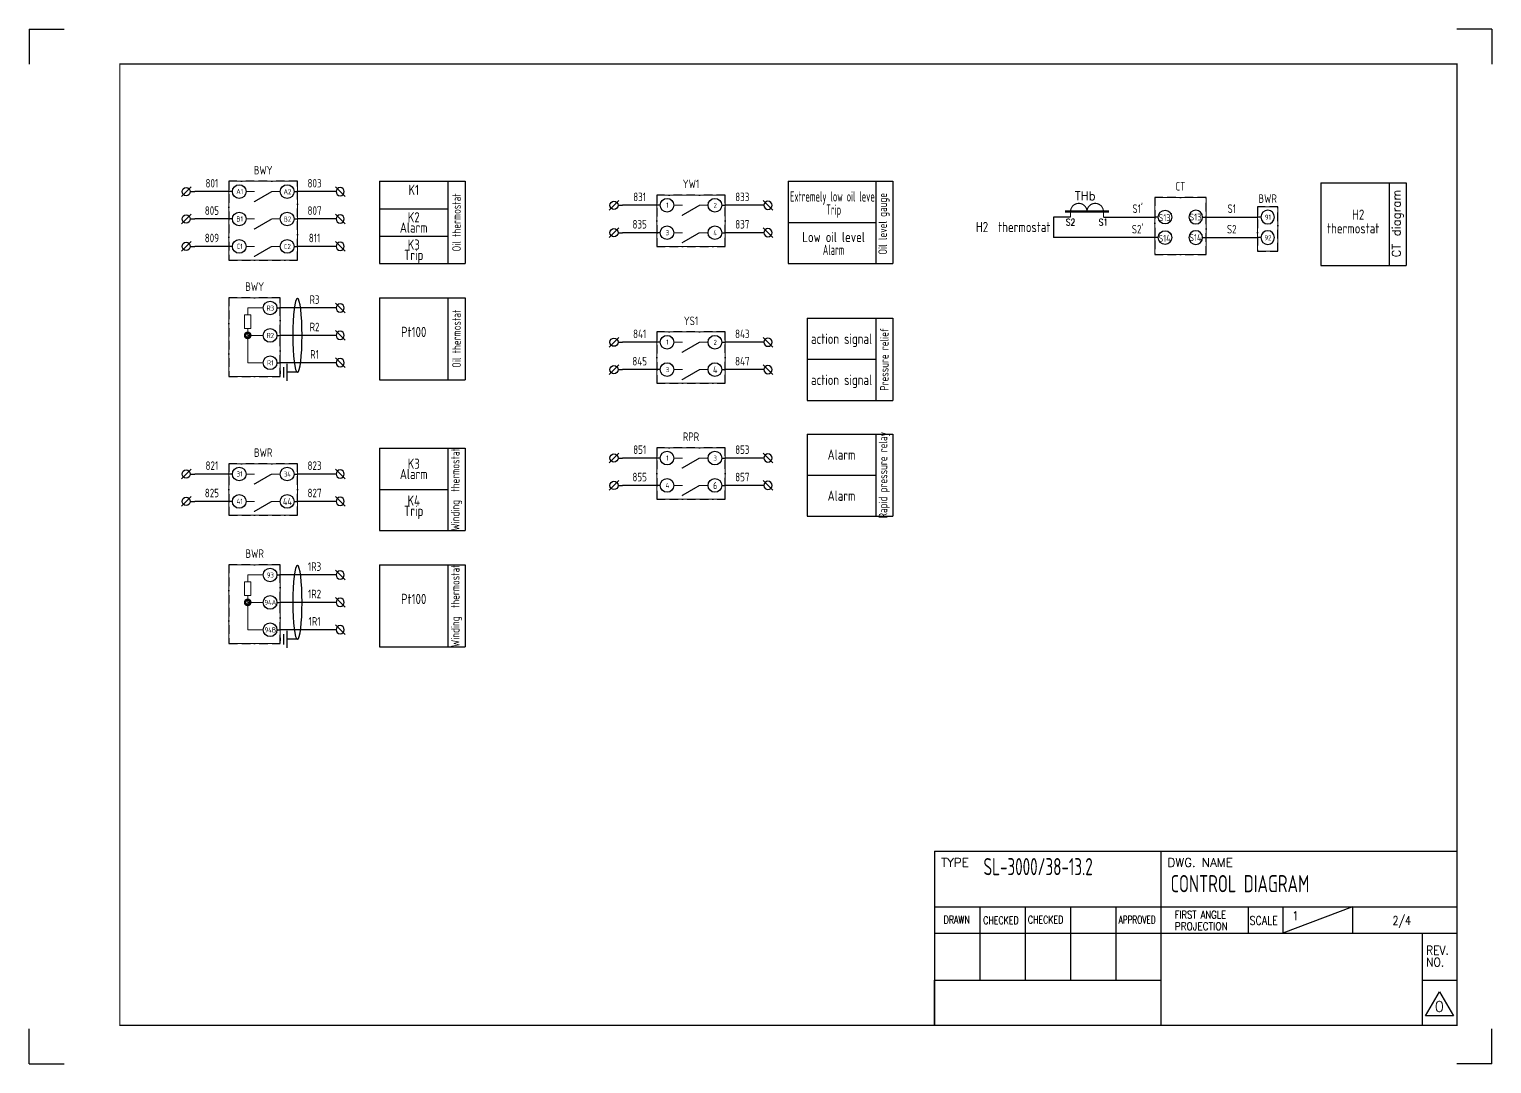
# Model space of a CAD drawing. Header units: millimetres. Extents: x 3839 to 6700, y -15967 to -14234.
# Drawn here: x 4293.8 to 4721.1, y -15966.7 to -15664.5 of the extents above; entities that cross this region are included whole.
import ezdxf
from ezdxf.enums import TextEntityAlignment as Align

# ---------------------------------------------------------------- set-up
doc = ezdxf.new("R2010")
doc.units = ezdxf.units.MM
doc.linetypes.add('BORDER', pattern=[1.75, 0.5, -0.25, 0.5, -0.25, 0, -0.25])
doc.layers.get('0').update_dxf_attribs({"lineweight": 15})
for name, color, linetype in [('1', 4, 'Continuous'), ('2', 3, 'Continuous'), ('CONNECT', 3, 'Continuous'), ('DIM', 1, 'Continuous'), ('LY_Partlib2', 7, 'Continuous'), ('LY_Symb2', 7, 'Continuous'), ('MXB', 4, 'Continuous'), ('TEXT', 7, 'Continuous')]:
    doc.layers.add(name, color=color, linetype=linetype)
doc.layers.add('paper', color=254, linetype='Continuous', plot=False)
doc.layers.add('铁心', color=3, linetype='Continuous', lineweight=0)
doc.styles.add('MY-GB', font='gbenor.shx', dxfattribs={"width": 0.9, "bigfont": 'gbcbig.shx'})
doc.styles.add('ROMANS', font='romans.shx', dxfattribs={"oblique": 5})
doc.styles.get("Standard").update_dxf_attribs({"font": 'txt', "bigfont": 'gbcbig.shx'})

# ---------------------------------------------------------------- blocks, each defined once
blk = doc.blocks.new('SYMB2_S_PWF14')
blk.add_line((1, 0), (0, 0))
blk.add_circle((3, 0), 2)
blk = doc.blocks.new('SYMB2_S_PWF13')
blk.add_line((-1, 0), (0, 0))
blk.add_circle((-3, 0), 2)
blk = doc.blocks.new('SYMB2_S_PWF3')
for p, q in [((-1.09, 1.41), (-3.91, -1.41)), ((-1.3, 0), (0, 0))]:
    blk.add_line(p, q)
blk.add_circle((-2.5, 0), 1.2)
blk = doc.blocks.new('SYMB2_S_PWF21')
for p, q in [((1.3, 0), (0, 0)), ((3.91, 1.41), (1.09, -1.41))]:
    blk.add_line(p, q)
blk.add_circle((2.5, 0), 1.2)
blk = doc.blocks.new('SYMB2_S_PWF4')
at = {"color": 7}
for p, q in [((-5, -0.5), (-5, 0.5)), ((-4, -1.5), (-4, 1.5)), ((-3, -2.5), (-3, 2.5)), ((0, 0), (-3, 0))]:
    blk.add_line(p, q, dxfattribs=at)
at = {"color": 7, "const_width": 0.3}
for points in [[(-5, 0.5), (-5, -0.5)], [(-4, 1.5), (-4, -1.5)], [(-3, 2.5), (-3, -2.5)]]:
    blk.add_lwpolyline(points, dxfattribs=at)
blk = doc.blocks.new('SYMB2_M_PWF26')
at = {"color": 7, "const_width": 0.7}
blk.add_lwpolyline([(-1.67, 1.67), (11.67, 1.67)], dxfattribs=at)
at = {"color": 7, "const_width": 0.35}
for points in [[(0, 0), (0, 1.67, -1), (5, 1.67, -2.414214)], [(5, 1.67, -1), (10, 1.67), (10, 0)]]:
    blk.add_lwpolyline(points, format="xyb", dxfattribs=at)

msp = doc.modelspace()

# ---------------------------------------------------------------- linework, layer by layer
at = {"color": 7}
for p, q in [((4357.12, -15711.9), (4359.62, -15711.9)), ((4367.12, -15711.9), (4364.62, -15711.9)), ((4482.12, -15715.9), (4484.62, -15715.9)), ((4492.12, -15715.9), (4489.62, -15715.9)), ((4357.12, -15719.9), (4359.62, -15719.9)), ((4367.12, -15719.9), (4364.62, -15719.9)), ((4482.12, -15723.9), (4484.62, -15723.9)), ((4492.12, -15723.9), (4489.62, -15723.9)), ((4357.12, -15727.9), (4359.62, -15727.9)), ((4367.12, -15727.9), (4364.62, -15727.9)), ((4362.12, -15745.9), (4359.62, -15745.9)), ((4362.12, -15753.9), (4357.58, -15753.9)), ((4482.12, -15755.9), (4484.62, -15755.9)), ((4492.12, -15755.9), (4489.62, -15755.9)), ((4362.12, -15761.9), (4357.58, -15761.9)), ((4482.12, -15763.9), (4484.62, -15763.9)), ((4492.12, -15763.9), (4489.62, -15763.9)), ((4482.12, -15789.74), (4484.62, -15789.74)), ((4492.12, -15789.74), (4489.62, -15789.74)), ((4357.12, -15794.4), (4359.62, -15794.4)), ((4367.12, -15794.4), (4364.62, -15794.4)), ((4482.12, -15797.74), (4484.62, -15797.74)), ((4492.12, -15797.74), (4489.62, -15797.74)), ((4357.12, -15802.4), (4359.62, -15802.4)), ((4367.12, -15802.4), (4364.62, -15802.4)), ((4362.12, -15823.9), (4359.62, -15823.9)), ((4362.12, -15831.9), (4357.58, -15831.9)), ((4362.12, -15839.9), (4357.58, -15839.9))]:
    msp.add_line(p, q, dxfattribs=at)
at = {"ltscale": 10}
for p, q in [((4357.58, -15745.9), (4357.58, -15747.9)), ((4357.58, -15745.9), (4359.62, -15745.9)), ((4357.58, -15751.9), (4357.58, -15761.9)), ((4357.58, -15823.9), (4357.58, -15825.9)), ((4357.58, -15823.9), (4359.62, -15823.9)), ((4357.58, -15829.9), (4357.58, -15839.9))]:
    msp.add_line(p, q, dxfattribs=at)
for points in [[(4352.12, -15708.9), (4372.12, -15708.9), (4372.12, -15731.9), (4352.12, -15731.9)], [(4477.12, -15712.9), (4497.12, -15712.9), (4497.12, -15727.9), (4477.12, -15727.9)], [(4622.64, -15713.59), (4637.64, -15713.59), (4637.64, -15730.3), (4622.64, -15730.3)], [(4652.64, -15716.34), (4658.64, -15716.34), (4658.64, -15729.34), (4652.64, -15729.34)], [(4352.12, -15742.9), (4367.12, -15742.9), (4367.12, -15765.9), (4352.12, -15765.9)], [(4477.12, -15752.9), (4497.12, -15752.9), (4497.12, -15767.9), (4477.12, -15767.9)], [(4477.12, -15786.74), (4497.12, -15786.74), (4497.12, -15801.74), (4477.12, -15801.74)], [(4352.12, -15791.4), (4372.12, -15791.4), (4372.12, -15806.4), (4352.12, -15806.4)], [(4352.12, -15820.9), (4367.12, -15820.9), (4367.12, -15843.9), (4352.12, -15843.9)]]:
    msp.add_lwpolyline(points, close=True)
at = {"color": 7, "const_width": 0.35}
for points in [[(4364.62, -15711.9), (4359.43, -15714.9)], [(4489.62, -15715.9), (4484.43, -15718.9)], [(4364.62, -15719.9), (4359.43, -15722.9)], [(4489.62, -15723.9), (4484.43, -15726.9)], [(4364.62, -15727.9), (4359.43, -15730.9)], [(4489.62, -15755.9), (4484.43, -15758.9)], [(4489.62, -15763.9), (4484.43, -15766.9)], [(4489.62, -15789.74), (4484.43, -15792.74)], [(4364.62, -15794.4), (4359.43, -15797.4)], [(4489.62, -15797.74), (4484.43, -15800.74)], [(4364.62, -15802.4), (4359.43, -15805.4)]]:
    msp.add_lwpolyline(points, dxfattribs=at)
at = {"ltscale": 10}
for points in [[(4358.53, -15747.9), (4356.64, -15747.9), (4356.64, -15751.9), (4358.53, -15751.9)], [(4358.53, -15825.9), (4356.64, -15825.9), (4356.64, -15829.9), (4358.53, -15829.9)]]:
    msp.add_lwpolyline(points, close=True, dxfattribs=at)
for points in [[(4357.21, -15753.9, 1.5, 1.5, 1), (4357.96, -15753.9, 1.5, 1.5, 1)], [(4357.21, -15831.9, 1.5, 1.5, 1), (4357.96, -15831.9, 1.5, 1.5, 1)]]:
    msp.add_lwpolyline(points, format="xyseb", close=True)
at = {"layer": '1', "const_width": 0.356}
msp.add_lwpolyline([(4320.21, -15955.49), (4710.94, -15955.49), (4710.94, -15674.65), (4320.21, -15674.65), (4320.21, -15955.49)], dxfattribs=at)
at = {"layer": '2'}
for p, q in [((4558.31, -15904.61), (4710.94, -15904.61)), ((4558.31, -15904.61), (4558.31, -15955.49)), ((4624.45, -15904.61), (4624.45, -15955.49)), ((4558.31, -15920.89), (4710.94, -15920.89)), ((4571.54, -15920.89), (4571.54, -15942.23)), ((4584.77, -15920.89), (4584.77, -15942.23)), ((4598, -15920.89), (4598, -15942.23)), ((4611.22, -15920.89), (4611.22, -15942.23)), ((4649.89, -15920.89), (4649.89, -15928.52)), ((4680.42, -15920.89), (4660.06, -15928.52)), ((4660.06, -15920.89), (4660.06, -15928.52)), ((4680.42, -15920.89), (4680.42, -15928.52)), ((4558.31, -15928.52), (4624.45, -15928.52)), ((4624.45, -15928.52), (4710.94, -15928.52)), ((4700.77, -15928.52), (4700.77, -15955.49)), ((4558.31, -15942.23), (4624.45, -15942.23)), ((4558.31, -15955.46), (4558.31, -15942.23)), ((4700.77, -15942.23), (4710.94, -15942.23)), ((4701.78, -15952.69), (4705.85, -15945.64)), ((4705.85, -15945.64), (4709.92, -15952.69)), ((4709.92, -15952.69), (4701.78, -15952.69))]:
    msp.add_line(p, q, dxfattribs=at)
at = {"layer": 'CONNECT', "color": 3}
for p, q in [((4352.12, -15711.9), (4342.12, -15711.9)), ((4382.12, -15711.9), (4372.12, -15711.9)), ((4477.12, -15715.9), (4467.12, -15715.9)), ((4507.12, -15715.9), (4497.12, -15715.9)), ((4352.12, -15719.9), (4342.12, -15719.9)), ((4382.12, -15719.9), (4372.12, -15719.9)), ((4598.04, -15719.34), (4593.04, -15719.34)), ((4593.04, -15719.34), (4593.04, -15725.34)), ((4607.64, -15719.34), (4622.64, -15719.34)), ((4637.64, -15719.34), (4652.64, -15719.34)), ((4477.12, -15723.9), (4467.12, -15723.9)), ((4507.12, -15723.9), (4497.12, -15723.9)), ((4622.64, -15725.34), (4593.04, -15725.34)), ((4637.64, -15725.34), (4652.64, -15725.34)), ((4352.12, -15727.9), (4342.12, -15727.9)), ((4382.12, -15727.9), (4372.12, -15727.9)), ((4382.12, -15745.9), (4367.12, -15745.9)), ((4382.12, -15753.9), (4367.12, -15753.9)), ((4477.12, -15755.9), (4467.12, -15755.9)), ((4507.12, -15755.9), (4497.12, -15755.9)), ((4382.12, -15761.9), (4367.12, -15761.9)), ((4477.12, -15763.9), (4467.12, -15763.9)), ((4507.12, -15763.9), (4497.12, -15763.9)), ((4477.12, -15789.74), (4467.12, -15789.74)), ((4507.12, -15789.74), (4497.12, -15789.74)), ((4352.12, -15794.4), (4342.12, -15794.4)), ((4382.12, -15794.4), (4372.12, -15794.4)), ((4477.12, -15797.74), (4467.12, -15797.74)), ((4507.12, -15797.74), (4497.12, -15797.74)), ((4352.12, -15802.4), (4342.12, -15802.4)), ((4382.12, -15802.4), (4372.12, -15802.4)), ((4382.12, -15823.9), (4367.12, -15823.9)), ((4382.12, -15831.9), (4367.12, -15831.9)), ((4382.12, -15839.9), (4367.12, -15839.9))]:
    msp.add_line(p, q, dxfattribs=at)
at = {"layer": 'LY_Partlib2'}
for p, q in [((4396.11, -15708.9), (4396.11, -15732.9)), ((4396.11, -15708.9), (4421.11, -15708.9)), ((4416.11, -15708.9), (4416.11, -15732.9)), ((4421.11, -15708.9), (4421.11, -15732.9)), ((4515.53, -15708.9), (4515.53, -15732.9)), ((4515.53, -15708.9), (4546.11, -15708.9)), ((4541.11, -15708.9), (4541.11, -15732.9)), ((4546.11, -15708.9), (4546.11, -15732.9)), ((4671.14, -15709.34), (4671.14, -15733.47)), ((4671.14, -15709.34), (4696.14, -15709.34)), ((4691.14, -15709.34), (4691.14, -15733.47)), ((4696.14, -15709.34), (4696.14, -15733.47)), ((4396.11, -15716.9), (4416.11, -15716.9)), ((4515.53, -15720.9), (4541.11, -15720.9)), ((4396.11, -15724.9), (4416.11, -15724.9)), ((4396.11, -15732.9), (4421.11, -15732.9)), ((4396.11, -15732.9), (4416.11, -15732.9)), ((4515.53, -15732.9), (4546.11, -15732.9)), ((4671.14, -15733.47), (4696.14, -15733.47)), ((4396.11, -15742.9), (4396.11, -15766.9)), ((4396.11, -15742.9), (4421.11, -15742.9)), ((4416.11, -15742.9), (4416.11, -15766.9)), ((4421.11, -15742.9), (4421.11, -15766.9)), ((4521.11, -15748.9), (4521.11, -15772.9)), ((4521.11, -15748.9), (4546.11, -15748.9)), ((4541.11, -15748.9), (4541.11, -15772.9)), ((4546.11, -15748.9), (4546.11, -15772.9)), ((4521.11, -15760.9), (4541.11, -15760.9)), ((4396.11, -15766.9), (4421.11, -15766.9)), ((4521.11, -15772.9), (4546.11, -15772.9)), ((4521.11, -15782.74), (4521.11, -15806.74)), ((4521.11, -15782.74), (4546.11, -15782.74)), ((4541.11, -15782.74), (4541.11, -15806.74)), ((4546.11, -15782.74), (4546.11, -15806.74)), ((4396.11, -15786.9), (4396.11, -15810.9)), ((4396.11, -15786.9), (4421.11, -15786.9)), ((4416.11, -15786.9), (4416.11, -15810.9)), ((4421.11, -15786.9), (4421.11, -15810.9)), ((4521.11, -15794.74), (4541.11, -15794.74)), ((4396.11, -15798.9), (4416.11, -15798.9)), ((4521.11, -15806.74), (4546.11, -15806.74)), ((4396.11, -15810.9), (4421.11, -15810.9)), ((4396.11, -15820.9), (4396.11, -15844.9)), ((4396.11, -15820.9), (4421.11, -15820.9)), ((4416.11, -15820.9), (4416.11, -15844.9)), ((4421.11, -15820.9), (4421.11, -15844.9)), ((4396.11, -15844.9), (4421.11, -15844.9))]:
    msp.add_line(p, q, dxfattribs=at)
at = {"layer": 'LY_Partlib2', "color": 4, "linetype": 'BORDER', "ltscale": 5}
for points in [[(4352.12, -15731.9), (4372.12, -15731.9), (4372.12, -15708.9), (4352.12, -15708.9), (4352.12, -15731.9)], [(4477.12, -15727.9), (4497.12, -15727.9), (4497.12, -15712.9), (4477.12, -15712.9), (4477.12, -15727.9)], [(4622.64, -15730.3), (4637.64, -15730.3), (4637.64, -15713.59), (4622.64, -15713.59), (4622.64, -15730.3)], [(4652.64, -15729.34), (4658.64, -15729.34), (4658.64, -15716.34), (4652.64, -15716.34), (4652.64, -15729.34)], [(4352.12, -15765.9), (4367.12, -15765.9), (4367.12, -15742.9), (4352.12, -15742.9), (4352.12, -15765.9)], [(4477.12, -15767.9), (4497.12, -15767.9), (4497.12, -15752.9), (4477.12, -15752.9), (4477.12, -15767.9)], [(4477.12, -15801.74), (4497.12, -15801.74), (4497.12, -15786.74), (4477.12, -15786.74), (4477.12, -15801.74)], [(4352.12, -15806.4), (4372.12, -15806.4), (4372.12, -15791.4), (4352.12, -15791.4), (4352.12, -15806.4)], [(4352.12, -15843.9), (4367.12, -15843.9), (4367.12, -15820.9), (4352.12, -15820.9), (4352.12, -15843.9)]]:
    msp.add_lwpolyline(points, dxfattribs=at)
at = {"layer": 'paper'}
for p, q in [((4293.75, -15664.47), (4293.75, -15674.65)), ((4293.75, -15664.47), (4303.93, -15664.47)), ((4721.12, -15664.47), (4710.94, -15664.47)), ((4721.12, -15664.47), (4721.12, -15674.65)), ((4293.75, -15966.68), (4293.75, -15956.51)), ((4721.12, -15966.68), (4721.12, -15956.51)), ((4293.75, -15966.68), (4303.93, -15966.68)), ((4721.12, -15966.68), (4710.94, -15966.68))]:
    msp.add_line(p, q, dxfattribs=at)
at = {"layer": 'TEXT', "extrusion": (0, 0, -1)}
for centre in [(4372.12, -15753.9), (4372.12, -15831.9)]:
    msp.add_ellipse(centre, major_axis=(0, -10.77), ratio=0.12482, dxfattribs=at)
at = {"layer": '铁心'}
msp.add_lwpolyline([(4621.27, -15904.61), (4710.94, -15904.61), (4710.94, -15909.87)], dxfattribs=at)

# ---------------------------------------------------------------- block references
at = {"layer": 'LY_Symb2', "color": 3}
for name, p in [('SYMB2_S_PWF14', (4352.12, -15711.9)), ('SYMB2_S_PWF13', (4372.12, -15711.9)), ('SYMB2_S_PWF3', (4342.12, -15711.9)), ('SYMB2_S_PWF14', (4477.12, -15715.9)), ('SYMB2_S_PWF13', (4497.12, -15715.9)), ('SYMB2_S_PWF14', (4352.12, -15719.9)), ('SYMB2_S_PWF13', (4372.12, -15719.9)), ('SYMB2_S_PWF3', (4467.12, -15715.9)), ('SYMB2_S_PWF14', (4622.64, -15719.34)), ('SYMB2_S_PWF3', (4342.12, -15719.9)), ('SYMB2_S_PWF3', (4467.12, -15723.9)), ('SYMB2_S_PWF14', (4477.12, -15723.9)), ('SYMB2_S_PWF13', (4497.12, -15723.9)), ('SYMB2_S_PWF3', (4342.12, -15727.9)), ('SYMB2_S_PWF14', (4352.12, -15727.9)), ('SYMB2_S_PWF13', (4372.12, -15727.9)), ('SYMB2_S_PWF14', (4622.64, -15725.34)), ('SYMB2_S_PWF13', (4367.12, -15745.9)), ('SYMB2_S_PWF13', (4367.12, -15753.9)), ('SYMB2_S_PWF3', (4467.12, -15755.9)), ('SYMB2_S_PWF14', (4477.12, -15755.9)), ('SYMB2_S_PWF13', (4497.12, -15755.9)), ('SYMB2_S_PWF13', (4367.12, -15761.9)), ('SYMB2_S_PWF3', (4467.12, -15763.9)), ('SYMB2_S_PWF14', (4477.12, -15763.9)), ('SYMB2_S_PWF13', (4497.12, -15763.9)), ('SYMB2_S_PWF3', (4467.12, -15789.74)), ('SYMB2_S_PWF14', (4477.12, -15789.74)), ('SYMB2_S_PWF13', (4497.12, -15789.74)), ('SYMB2_S_PWF3', (4342.12, -15794.4)), ('SYMB2_S_PWF14', (4352.12, -15794.4)), ('SYMB2_S_PWF13', (4372.12, -15794.4)), ('SYMB2_S_PWF3', (4467.12, -15797.74)), ('SYMB2_S_PWF14', (4477.12, -15797.74)), ('SYMB2_S_PWF13', (4497.12, -15797.74)), ('SYMB2_S_PWF3', (4342.12, -15802.4)), ('SYMB2_S_PWF14', (4352.12, -15802.4)), ('SYMB2_S_PWF13', (4372.12, -15802.4)), ('SYMB2_S_PWF13', (4367.12, -15823.9)), ('SYMB2_S_PWF13', (4367.12, -15831.9)), ('SYMB2_S_PWF13', (4367.12, -15839.9))]:
    msp.add_blockref(name, p, dxfattribs=at)
at = {"layer": 'LY_Symb2', "color": 3, "xscale": -1}
for name, p in [('SYMB2_S_PWF14', (4637.64, -15719.34)), ('SYMB2_S_PWF13', (4652.64, -15719.34)), ('SYMB2_S_PWF14', (4637.64, -15725.34)), ('SYMB2_S_PWF13', (4652.64, -15725.34))]:
    msp.add_blockref(name, p, dxfattribs=at)
at = {"layer": 'TEXT', "xscale": -1, "rotation": 180}
for p in [(4382.12, -15711.9), (4507.12, -15715.9), (4382.12, -15719.9), (4507.12, -15723.9), (4382.12, -15727.9), (4382.12, -15745.9), (4382.12, -15753.9), (4507.12, -15755.9), (4382.12, -15761.9), (4507.12, -15763.9), (4507.12, -15789.74), (4382.12, -15794.4), (4507.12, -15797.74), (4382.12, -15802.4), (4382.12, -15823.9), (4382.12, -15831.9), (4382.12, -15839.9)]:
    msp.add_blockref('SYMB2_S_PWF21', p, dxfattribs=at)
at = {"layer": 'TEXT', "xscale": 0.9600000000000364, "yscale": 0.9600000000000364, "zscale": 0.9600000000000364}
msp.add_blockref('SYMB2_M_PWF26', (4598.04, -15719.34), dxfattribs=at)
at = {"layer": 'TEXT', "rotation": 359.9999984647682}
for p in [(4372.12, -15764.67), (4372.12, -15842.67)]:
    msp.add_blockref('SYMB2_S_PWF4', p, dxfattribs=at)

# ---------------------------------------------------------------- texts
at = {"style": 'MY-GB'}
for s, width, p in [('K1', 0.9, (4406.11, -15711.4)), ('Extremely low oil level', 0.7, (4528.8, -15713.31)), ('K2', 0.9, (4406.11, -15719.4)), ('Trip', 0.7, (4528.8, -15717.17)), ('H2', 0.9, (4682.09, -15718.63)), ('Alarm', 0.9, (4406.11, -15722.4)), ('H2  thermostat  ', 0.9, (4582.73, -15722.24)), ('thermostat  ', 0.9, (4682.09, -15722.63)), ('K3', 0.9, (4406.11, -15727.4)), ('Low oil level', 0.9, (4528.8, -15725.17)), ('Trip', 0.9, (4406.11, -15730.4)), ('Alarm', 0.7, (4528.8, -15728.9)), ('Pt100', 0.9, (4406.11, -15752.9)), ('action signal', 0.9, (4531.11, -15754.9)), ('action signal', 0.9, (4531.11, -15766.9)), ('K3', 0.9, (4406.11, -15791.39)), ('Alarm', 0.9, (4531.11, -15788.74)), ('Alarm', 0.9, (4406.11, -15794.39)), ('Alarm', 0.9, (4531.11, -15800.74)), ('Trip', 0.9, (4406.11, -15805.16)), ('K4', 0.9, (4406.11, -15802.16)), ('Pt100', 0.9, (4406.11, -15830.9))]:
    msp.add_text(s, height=3, dxfattribs=dict(at, width=width)).set_placement(p, align=Align.MIDDLE_CENTER)
at = {"char_height": 2.5, "attachment_point": 5, "rotation": 90, "line_spacing_factor": 0.8}
for s, insert, width in [('{\\Fgbenor,gbcbig|c134;\\W0.9;Oil thermostat}', (4418.61, -15720.9), 24), ('{\\Fgbenor,gbcbig|c134;\\W0.9;Oil level gauge}', (4543.52, -15721.31), 19.3061), ('CT diagram', (4693.64, -15721.22), 126), ('{\\Fgbenor,gbcbig|c134;\\W0.9;Oil thermostat}', (4418.61, -15754.9), 24), ('{\\Fgbenor,gbcbig|c134;\\W0.9;Pressure relief }', (4543.61, -15760.9), 24), ('{\\Fgbenor,gbcbig|c134;\\W0.9;Rapid pressure relay}', (4543.61, -15794.74), 24), ('{\\Fgbenor,gbcbig|c134;\\W0.9;Winding  thermostat }', (4418.61, -15798.9), 24), ('{\\Fgbenor,gbcbig|c134;\\W0.9;Winding  thermostat }', (4418.61, -15832.9), 24)]:
    msp.add_mtext(s, dxfattribs=dict(at, insert=insert, width=width))
at = {"layer": '2', "style": 'ROMANS'}
for s, height, p in [('TYPE', 2.544, (4560.22, -15909.16)), ('DWG. NAME', 2.544, (4626.36, -15909.16)), ('1', 2.54, (4662.71, -15924.72))]:
    msp.add_text(s, height=height, dxfattribs=at).set_placement(p)
for s, height, width, p in [('DRAWN', 2.239, 0.75, (4560.96, -15925.73)), ('CHECKED', 2.239, 0.75, (4585.56, -15925.73)), ('APPROVED', 2.239, 0.7, (4612.08, -15925.73)), ('FIRST ANGLE', 2.2386, 0.8, (4628.47, -15924.27)), ('SCALE', 2.544, 0.8, (4650.34, -15926.12)), ('2/4', 2.544, 0.8, (4692.12, -15926.12)), ('CHECKED', 2.239, 0.75, (4572.51, -15925.87)), ('PROJECTION', 2.239, 0.86, (4628.47, -15927.63)), ('REV.', 2.544, 0.9, (4701.92, -15934.82)), ('NO.', 2.544, 0.9, (4701.92, -15938.29))]:
    msp.add_text(s, height=height, dxfattribs=dict(at, width=width)).set_placement(p)
at = {"layer": '2', "color": 4, "style": 'ROMANS'}
msp.add_text('0', height=3.05, dxfattribs=at).set_placement((4704.49, -15951.47))
at = {"layer": 'DIM', "color": 3, "style": 'MY-GB', "width": 0.9}
for s, p in [('801', (4347.12, -15710.7)), ('803', (4377.12, -15710.7)), ('831', (4472.12, -15714.7)), ('833', (4502.12, -15714.7)), ('805', (4347.12, -15718.7)), ('807', (4377.12, -15718.7)), ("S1'", (4617.64, -15718.14)), ('S1', (4645.14, -15718.14)), ('835', (4472.12, -15722.7)), ('837', (4502.12, -15722.7)), ("S2'", (4617.64, -15724.14)), ('S2', (4645.14, -15724.14)), ('809', (4347.12, -15726.7)), ('811', (4377.12, -15726.7)), ('R3', (4377.12, -15744.7)), ('R2', (4377.12, -15752.7)), ('841', (4472.12, -15754.7)), ('843', (4502.12, -15754.7)), ('R1', (4377.12, -15760.7)), ('845', (4472.12, -15762.7)), ('847', (4502.12, -15762.7)), ('851', (4472.12, -15788.54)), ('853', (4502.12, -15788.54)), ('821', (4347.12, -15793.2)), ('823', (4377.12, -15793.2)), ('855', (4472.12, -15796.54)), ('857', (4502.12, -15796.54)), ('825', (4347.12, -15801.2)), ('827', (4377.12, -15801.2)), ('1R3', (4377.12, -15822.7)), ('1R2', (4377.12, -15830.7)), ('1R1', (4377.12, -15838.7))]:
    msp.add_text(s, height=2.5, dxfattribs=at).set_placement(p, align=Align.CENTER)
at = {"layer": 'DIM', "color": 2, "style": 'MY-GB', "width": 0.9}
for s, height, p in [('A1', 1.5, (4355.25, -15711.89)), ('A2', 1.5, (4369.2, -15711.94)), ('1', 1.5, (4480.25, -15715.89)), ('2', 1.5, (4494.2, -15715.94)), ("S13'", 2, (4625.77, -15719.33)), ('S13', 2, (4634.51, -15719.33)), ('B1', 1.5, (4355.25, -15719.89)), ('B2', 1.5, (4369.2, -15719.94)), ('91', 1.5, (4655.72, -15719.38)), ('3', 1.5, (4480.25, -15723.89)), ('4', 1.5, (4494.2, -15723.94)), ("S14'", 2, (4625.77, -15725.33)), ('S14', 2, (4634.51, -15725.33)), ('92', 1.5, (4655.72, -15725.38)), ('C1', 1.5, (4355.25, -15727.89)), ('C2', 1.5, (4369.2, -15727.94)), ('R3', 1.5, (4364.2, -15745.94)), ('R2', 1.5, (4364.2, -15753.94)), ('1', 1.5, (4480.25, -15755.89)), ('2', 1.5, (4494.2, -15755.94)), ('R1', 1.5, (4364.2, -15761.94)), ('3', 1.5, (4480.25, -15763.89)), ('4', 2, (4494.2, -15763.94)), ('1', 1.5, (4480.25, -15789.73)), ('3', 1.5, (4494.2, -15789.78)), ('31', 1.5, (4355.25, -15794.39)), ('34', 1.5, (4369.2, -15794.44)), ('4', 1.5, (4480.25, -15797.73)), ('6', 2, (4494.2, -15797.78)), ('41', 1.5, (4355.25, -15802.39)), ('44', 2, (4369.2, -15802.44)), ('93', 1.5, (4364.2, -15823.94)), ('94A', 1.5, (4364.2, -15831.94)), ('94B', 1.5, (4364.2, -15839.94))]:
    msp.add_text(s, height=height, dxfattribs=at).set_placement(p, align=Align.MIDDLE)
at = {"layer": 'DIM', "color": 2, "width": 0.8}
for s, p in [('S2', (4598.04, -15719.84)), ('S1', (4607.64, -15719.84))]:
    msp.add_text(s, height=2, dxfattribs=at).set_placement(p, align=Align.TOP_CENTER)
at = {"layer": 'DIM', "char_height": 2.5, "attachment_point": 8, "style": 'MY-GB'}
for s, insert in [('BWY', (4362.12, -15706.9)), ('YW1', (4487.12, -15710.9)), ('CT', (4630.14, -15711.59)), ('BWR', (4655.64, -15715.19)), ('BWY', (4359.62, -15740.9)), ('YS1', (4487.12, -15750.9)), ('RPR', (4487.12, -15784.74)), ('BWR', (4362.12, -15789.4)), ('BWR', (4359.62, -15818.9))]:
    msp.add_mtext(s, dxfattribs=dict(at, insert=insert))
at = {"layer": 'DIM', "insert": (4602.32, -15714.38), "char_height": 2.5, "attachment_point": 8}
msp.add_mtext('THb', dxfattribs=at)
at = {"layer": 'MXB', "style": 'MY-GB'}
for s, width, p in [('SL-3000/38-13.2', 0.75, (4572.6, -15911.6)), ('CONTROL DIAGRAM', 0.8, (4627.27, -15916.57))]:
    msp.add_text(s, height=5, dxfattribs=dict(at, width=width)).set_placement(p)

doc.saveas('drawing.dxf')
